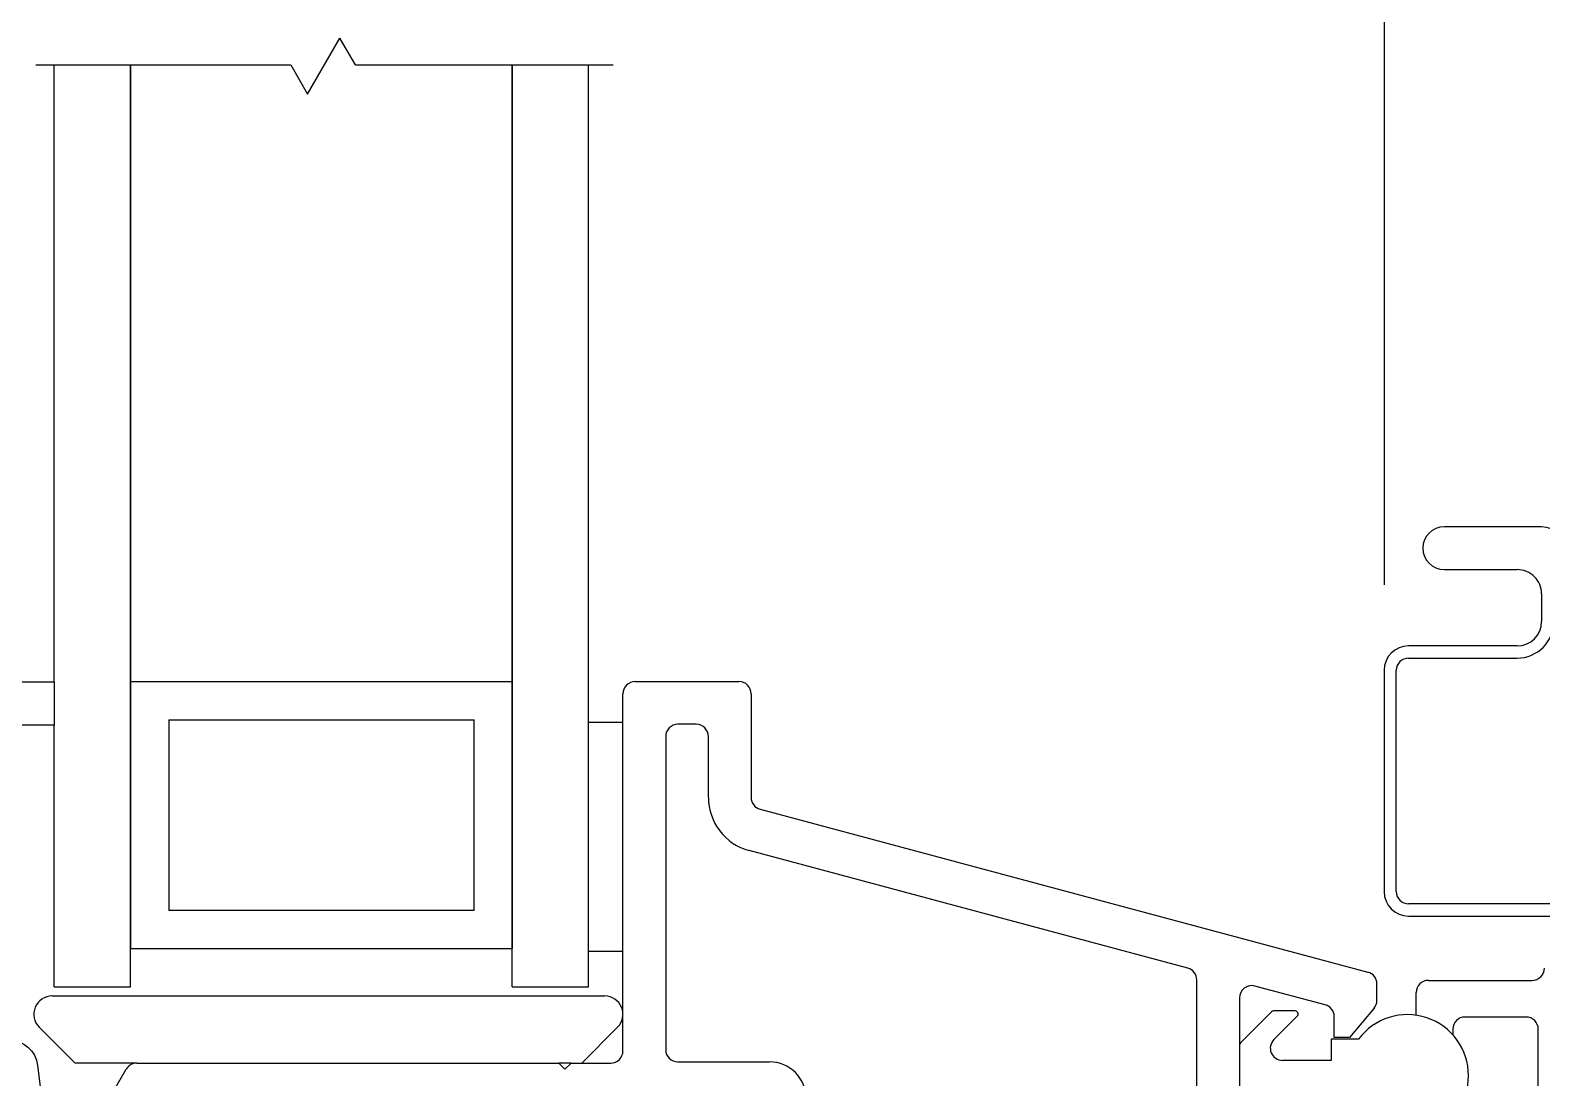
# Model space of a CAD drawing. Extents: x 50.9 to 61.7, y 12.6 to 36.7.
# Drawn here: x 52.995 to 55.471, y 29.808 to 31.524 of the extents above; entities that cross this region are included whole.
import ezdxf

# ---------------------------------------------------------------- set-up
doc = ezdxf.new("R2010")
doc.units = 0
doc.header["$LTSCALE"] = 0.3
doc.header["$MEASUREMENT"] = 0
doc.layers.get('0').update_dxf_attribs({"linetype": 'CONTINUOUS'})
doc.layers.add('VA5000$0$SECTION', color=7, linetype='CONTINUOUS')

# ---------------------------------------------------------------- blocks, each defined once
blk = doc.blocks.new('VA5000')
at = {"layer": 'VA5000$0$SECTION', "linetype": 'Continuous'}
blk.add_lwpolyline([(-0.1501, -0.1874, 0.907322), (-0.1205, -0.2125), (-0.0053, -0.0493), (-0.0192, -0.0315), (-0.0125, 0.0231), (0.0665, 0.0231), (0.0665, 0.6491), (-0.0795, 0.6491), (-0.0795, 0.5781), (-0.0245, 0.5781, -0.414214), (-0.0045, 0.5581), (-0.0045, 0.0621, 0.385829), (-0.0521, 0.0206), (-0.0606, -0.0487), (-0.1503, -0.1878)], format="xyb", dxfattribs=at)

msp = doc.modelspace()

# ---------------------------------------------------------------- linework, layer by layer
for p, q in [((55.21269, 32.57793), (55.21269, 30.68304)), ((53.44941, 31.41897), (53.50241, 31.51077)), ((53.52776, 31.46686), (53.50241, 31.51077)), ((53.00416, 31.46686), (53.42176, 31.46686)), ((53.03446, 30.45657), (53.03446, 31.46686)), ((53.15946, 30.01907), (53.15946, 31.46686)), ((53.42176, 31.46686), (53.44941, 31.41897)), ((53.52776, 31.46686), (53.94983, 31.46686)), ((53.78446, 30.01907), (53.78446, 31.46686)), ((53.90946, 29.95657), (53.90946, 31.46686)), ((55.47069, 30.71007), (55.31119, 30.71007)), ((55.21269, 30.68304), (55.21269, 30.61507)), ((55.31119, 30.64007), (55.43069, 30.64007)), ((55.47069, 30.60007), (55.47069, 30.55507)), ((55.43069, 30.51507), (55.25269, 30.51507)), ((55.25269, 30.49507), (55.43069, 30.49507)), ((53.15946, 30.45657), (53.78446, 30.45657)), ((53.98591, 30.45657), (54.15591, 30.45657)), ((55.21269, 30.47507), (55.21269, 30.11257)), ((55.23269, 30.11257), (55.23269, 30.47507)), ((53.96591, 29.85157), (53.96591, 30.43657)), ((54.17591, 30.43657), (54.17591, 30.26677)), ((53.03446, 29.95657), (53.03446, 30.38557)), ((53.22196, 30.39407), (53.72196, 30.39407)), ((53.22196, 30.39407), (53.22196, 30.08157)), ((53.72196, 30.08157), (53.72196, 30.39407)), ((53.96591, 30.38957), (53.90946, 30.38957)), ((54.08591, 30.38657), (54.05591, 30.38657)), ((54.03591, 30.36657), (54.03591, 29.85357)), ((54.10591, 30.26677), (54.10591, 30.36657)), ((54.19074, 30.24745), (55.18609, 29.98075)), ((54.89109, 29.98732), (54.17262, 30.17984)), ((55.54869, 30.09257), (55.25269, 30.09257)), ((53.72196, 30.08157), (53.22196, 30.08157)), ((55.25269, 30.07257), (55.48519, 30.07257)), ((53.15946, 29.95657), (53.15946, 30.01907)), ((53.15946, 30.01907), (53.78446, 30.01907)), ((53.78446, 29.95657), (53.78446, 30.01907)), ((53.96591, 30.01457), (53.90946, 30.01457)), ((54.90591, 29.71357), (54.90591, 29.96801)), ((55.20091, 29.93448), (55.20091, 29.96143)), ((55.28519, 29.96707), (55.45519, 29.96707)), ((53.03091, 29.94157), (53.93591, 29.94157)), ((53.03446, 29.95657), (53.15946, 29.95657)), ((53.78446, 29.95657), (53.90946, 29.95657)), ((54.97591, 29.93853), (54.97591, 29.86143)), ((55.11609, 29.92704), (55.00109, 29.95785)), ((55.26519, 29.91005), (55.26519, 29.94707)), ((55.02802, 29.91561), (54.97738, 29.86496)), ((55.06691, 29.91707), (55.03156, 29.91707)), ((55.19623, 29.92162), (55.15591, 29.87357)), ((53.06849, 29.83157), (53.0097, 29.89036)), ((53.95713, 29.89036), (53.89834, 29.83157)), ((55.03213, 29.87021), (55.07045, 29.90854)), ((55.13091, 29.87357), (55.13091, 29.90772)), ((55.32519, 29.88707), (55.32519, 29.87803)), ((55.44519, 29.90707), (55.34519, 29.90707)), ((55.46519, 29.67407), (55.46519, 29.88707)), ((54.97591, 29.86143), (54.97591, 29.76071)), ((55.12591, 29.87107), (55.12591, 29.83607)), ((55.17091, 29.87107), (55.12591, 29.87107)), ((55.15591, 29.87357), (55.13091, 29.87357)), ((55.12591, 29.83607), (55.04627, 29.83607)), ((53.16942, 29.83157), (53.06849, 29.83157)), ((53.10859, 29.74621), (53.1521, 29.82157)), ((53.16942, 29.83157), (53.86091, 29.83157)), ((53.86091, 29.83157), (53.87091, 29.82157)), ((53.88091, 29.83157), (53.86091, 29.83157)), ((53.87091, 29.82157), (53.88091, 29.83157)), ((53.88091, 29.83157), (53.94591, 29.83157)), ((54.05591, 29.83357), (54.20591, 29.83357))]:
    msp.add_line(p, q)
at = {"color": 0}
for p, q in [((53.15946, 31.46686), (53.15946, 30.01907)), ((53.15946, 31.46686), (53.15946, 30.01907)), ((53.15946, 31.46686), (53.15946, 30.01907)), ((53.78446, 31.46686), (53.78446, 30.01907)), ((53.78446, 31.46686), (53.78446, 30.01907)), ((53.78446, 31.46686), (53.78446, 30.01907)), ((53.15946, 30.01907), (53.78446, 30.01907)), ((53.15946, 30.01907), (53.78446, 30.01907)), ((53.15946, 30.01907), (53.78446, 30.01907))]:
    msp.add_line(p, q, dxfattribs=at)
for centre, radius, start, end in [((55.31119, 30.67507), 0.035, 90, 270), ((55.47068, 30.67007), 0.04, 0.00106, 89.99768), ((55.43069, 30.60007), 0.04, 359.99987, 90.00055), ((55.43068, 30.55507), 0.04, 270.00232, 359.99894), ((55.43068, 30.55507), 0.06, 270.00074, 359.99926), ((55.25269, 30.47507), 0.04, 89.99975, 179.99941), ((55.25269, 30.47507), 0.02, 90.0019, 179.99894), ((53.98591, 30.43657), 0.02, 90.00247, 179.99837), ((54.15591, 30.43657), 0.02, 359.99935, 89.99939), ((54.05591, 30.36657), 0.02, 90.00062, 180.00022), ((54.08591, 30.36657), 0.02, 0.00204, 89.9967), ((54.19591, 30.26677), 0.09, 180.00019, 254.99965), ((54.19592, 30.26677), 0.02, 180.00569, 254.99359), ((55.25269, 30.11257), 0.04, 180.00178, 269.99738), ((55.25269, 30.11257), 0.02, 180.00106, 269.9981), ((54.88592, 29.96801), 0.02, 359.99841, 75.00424), ((55.45519, 29.98707), 0.02, 269.99926, 359.99822), ((54.99591, 29.93853), 0.02, 75.00183, 179.99876), ((55.18091, 29.96143), 0.02, 0.00026, 74.99957), ((55.28519, 29.94707), 0.02, 90.00331, 179.99837), ((53.03091, 29.91157), 0.03, 90.00001, 224.99964), ((53.93591, 29.91157), 0.03, 315.00036, 89.99999), ((55.18091, 29.93448), 0.02, 320.00102, 359.99918), ((55.03156, 29.91207), 0.005, 89.97822, 135.01759), ((55.06691, 29.91207), 0.005, 314.99319, 90.01032), ((55.11091, 29.90772), 0.02, 0.00479, 74.99504), ((55.25091, 29.81107), 0.1, 216.8699, 143.1301), ((55.34519, 29.88707), 0.02, 90.00331, 179.99837), ((55.44518, 29.88707), 0.02, 0.00163, 89.99753), ((54.98092, 29.86143), 0.005, 135.01315, 179.99706), ((55.04627, 29.85607), 0.02, 135.00097, 269.99878), ((53.94591, 29.85157), 0.02, 270.00062, 0.00022), ((54.05591, 29.85357), 0.02, 179.9983, 270.00422), ((53.16942, 29.81157), 0.02, 89.9975, 150.00341), ((54.20591, 29.77357), 0.06, 0.00094, 89.99906)]:
    msp.add_arc(centre, radius, start, end)

# ---------------------------------------------------------------- block references
at = {"xscale": -1}
msp.add_blockref('VA5000', (52.95493, 29.80733), dxfattribs=at)

doc.saveas('drawing.dxf')
